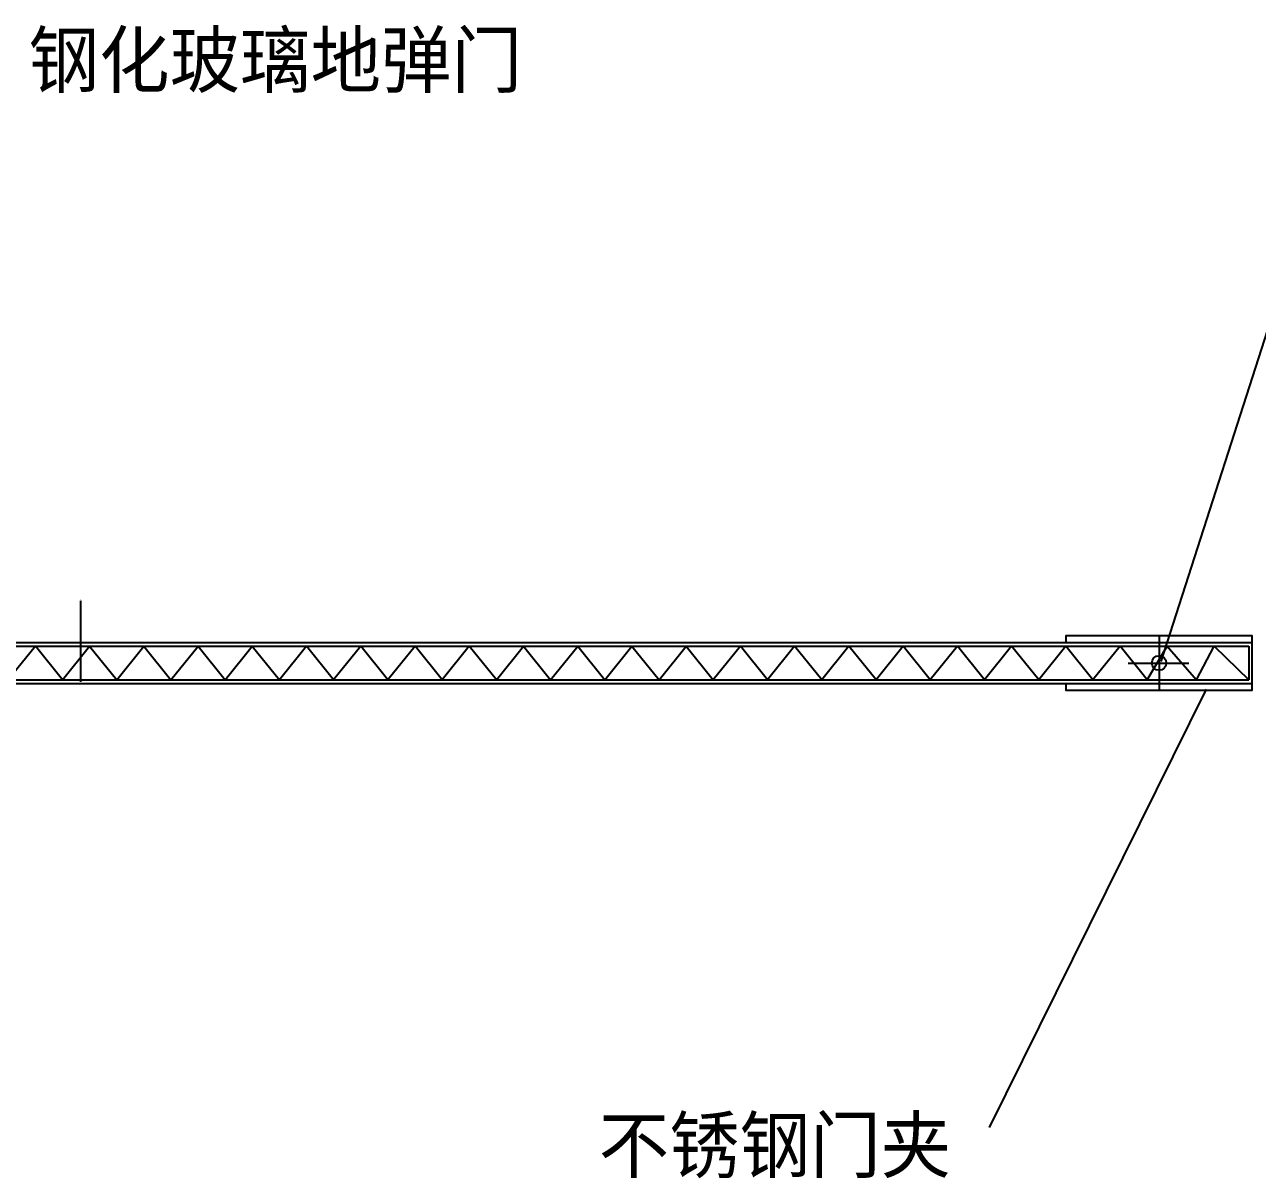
# Model space of a CAD drawing. Header units: metres. Extents: x 80 to 5348, y 323 to 6956.
# Drawn here: x 2841 to 4204, y 1374 to 2650 of the extents above; entities that cross this region are included whole.
import ezdxf

# ---------------------------------------------------------------- set-up
doc = ezdxf.new("R2010")
doc.units = ezdxf.units.M
for name, color, linetype in [('3', 3, 'Continuous'), ('7', 7, 'Continuous'), ('BH', 3, 'Continuous'), ('DIM', 3, 'Continuous')]:
    doc.layers.add(name, color=color, linetype=linetype)
doc.dimstyles.get("Standard").update_dxf_attribs({"dimtxt": 2.5, "dimasz": 2.5, "dimexe": 1.25, "dimexo": 0.625, "dimtad": 1, "dimcen": 2.5, "dimazin": 3, "dimtfac": 1, "dimtmove": 0, "dimatfit": 3})

# ---------------------------------------------------------------- blocks, each defined once
blk = doc.blocks.new('BH2')
at = {"layer": 'BH'}
blk.add_lwpolyline([(0, 32), (5, 28), (0, 24), (5, 20), (0, 16), (5, 12), (0, 8), (5, 4), (0, 0)], dxfattribs=at)
blk = doc.blocks.new('*D20')
for p, q in [((2902.57, 2012.96), (2902.32, 2012.96)), ((2902.82, 1966.69), (2902.82, 2012.96)), ((2902.82, 1923.53), (2902.82, 2012.96)), ((2902.82, 2012.96), (2902.82, 2012.96)), ((2903.07, 2012.96), (2903.32, 2012.96))]:
    blk.add_line(p, q)
at = {"layer": 'Defpoints'}
for p in [(2902.82, 2012.96), (2902.82, 1966.69), (2902.82, 1923.53)]:
    blk.add_point(p, dxfattribs=at)
at = {"layer": 'DIM', "insert": (2902.82, 2014.085), "char_height": 1, "attachment_point": 5}
blk.add_mtext('12', dxfattribs=at)

msp = doc.modelspace()

# ---------------------------------------------------------------- linework, layer by layer
at = {"layer": '3'}
for p, q in [((4095.62, 1974.19), (4095.62, 1914.19)), ((4082.49, 1925.44), (4104.43, 1962.94)), ((4104.43, 1962.94), (4137.12, 1925.44)), ((4137.12, 1925.44), (4156.42, 1962.94)), ((4156.42, 1962.94), (4194.99, 1925.44)), ((4061.42, 1944.19), (4128.68, 1944.19))]:
    msp.add_line(p, q, dxfattribs=at)
msp.add_circle((4095.62, 1944.19), 8.05, dxfattribs=at)
at = {"layer": '7'}
for p, q in [((1198.74, 1966.69), (4198.74, 1966.69)), ((1202.49, 1962.94), (4194.99, 1962.94)), ((4194.99, 1962.94), (4194.99, 1925.44)), ((1202.49, 1925.44), (4194.99, 1925.44)), ((1198.74, 1921.69), (4198.74, 1921.69))]:
    msp.add_line(p, q, dxfattribs=at)
msp.add_lwpolyline([(3992.49, 1921.69), (3992.49, 1914.19), (4198.74, 1914.19), (4198.74, 1974.19), (3992.49, 1974.19), (3992.49, 1966.69)], dxfattribs=at)

# ---------------------------------------------------------------- block references
at = {"layer": '3', "yscale": 7.5, "zscale": 7.5}
for p, xscale, rotation in [((2642.49, 1925.44), -7.5, 270), ((3122.49, 1925.44), 7.5, 90), ((3122.49, 1925.44), -7.5, 270), ((3602.49, 1925.44), 7.5, 90), ((3602.49, 1925.44), -7.5, 270), ((3842.49, 1925.44), -7.5, 270)]:
    msp.add_blockref('BH2', p, dxfattribs=dict(at, xscale=xscale, rotation=rotation))

# ---------------------------------------------------------------- texts
at = {"layer": 'DIM'}
for s, p in [('钢化玻璃地弹门', (2844.95, 2581.11)), ('不锈钢门夹', (3475.69, 1381.11))]:
    msp.add_text(s, height=60, dxfattribs=at).set_placement(p)

# ---------------------------------------------------------------- dimensions: what is measured, and where the dimension line sits
dim = msp.add_linear_dim(base=(2902.82, 2012.96), p1=(2902.82, 1966.69), p2=(2902.82, 1923.53), text='12', dimstyle='Standard', dxfattribs=at)
dim.commit()
dim.dimension.update_dxf_attribs({"geometry": '*D20', "text_midpoint": (2902.82, 2014.085)})

# ---------------------------------------------------------------- leaders
at = {"layer": 'BH'}
msp.add_leader([(4097.86, 1945.95), (4282.92, 2521.44)], dimstyle='Standard', dxfattribs=at)
at = {"layer": 'DIM'}
msp.add_leader([(4147.7, 1915.43), (3907.57, 1430.68)], dimstyle='Standard', dxfattribs=at)

doc.saveas('drawing.dxf')
